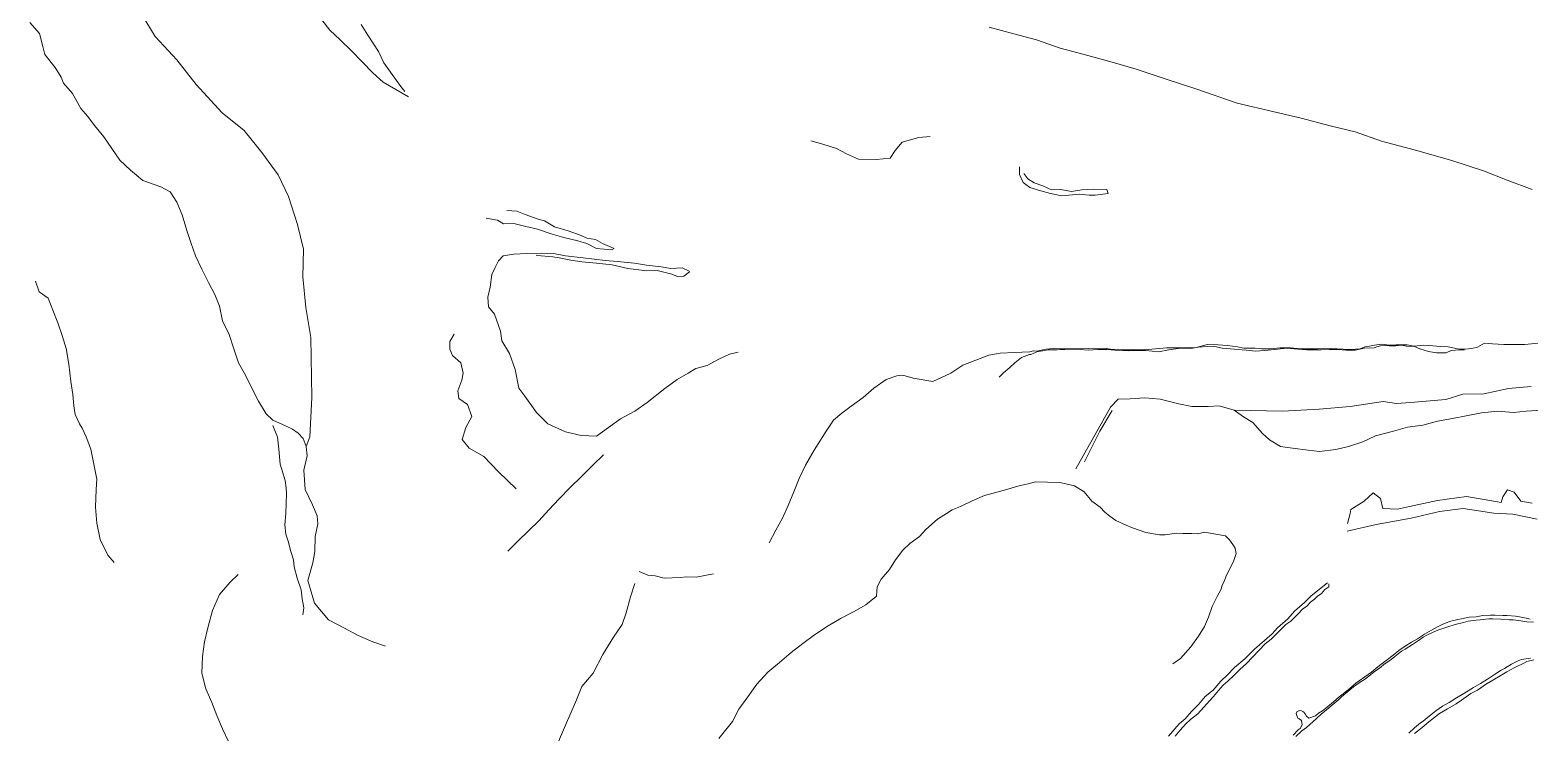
# Model space of a CAD drawing. Extents: x 683321 to 688873, y 7661944 to 7668387.
# Drawn here: x 684756.7 to 685194.4, y 7665066.5 to 7665271.7 of the extents above; entities that cross this region are included whole.
import ezdxf

# ---------------------------------------------------------------- set-up
doc = ezdxf.new("R2010")
doc.units = 0
doc.header["$MEASUREMENT"] = 0
doc.layers.add('01 CRESTA_Line', color=3, linetype='Continuous', lineweight=20)

msp = doc.modelspace()

# ---------------------------------------------------------------- linework, layer by layer
at = {"layer": '01 CRESTA_Line'}
for points in [[(684860.57, 7665091.6, 4165), (684856.82, 7665092.89, 4164.87), (684852.54, 7665094.81, 4164.92), (684848.59, 7665096.92, 4164.96), (684843.86, 7665099.38, 4164.86), (684839.79, 7665104.17, 4164.69), (684837.89, 7665110.88, 4164.51), (684839.34, 7665115.95, 4164.51), (684839.89, 7665119.34, 4164.54), (684839.98, 7665123.73, 4164.53), (684840.83, 7665127.35, 4164.54), (684840.59, 7665129.78, 4164.57), (684839.19, 7665132.9, 4164.69), (684837.1, 7665137.43, 4164.76), (684836.7, 7665143.09, 4164.99), (684837.65, 7665147.29, 4165.2), (684837.34, 7665149.96, 4165.32), (684838.42, 7665152.8, 4165.71), (684839.08, 7665164.35, 4165.77), (684838.7, 7665181.87, 4165.63), (684837.25, 7665190.57, 4165.36), (684836.42, 7665199.59, 4165.29), (684836.63, 7665207.7, 4165.28), (684834.82, 7665214.83, 4165.15), (684832.2, 7665223.04, 4164.97), (684829.21, 7665229.39, 4164.74), (684824.43, 7665235.91, 4164.54), (684819.29, 7665242.3, 4164.44), (684812.9, 7665247.52, 4164.3), (684805.28, 7665255.83, 4164.13), (684799.63, 7665262.97, 4164.04), (684793.32, 7665269.77, 4163.81), (684787.58, 7665279.26, 4163.56)], [(684756.74, 7665273.91, 4160.54), (684759.57, 7665270.64, 4161.49), (684760.46, 7665266.87, 4161.17), (684761.12, 7665264.55, 4161.15), (684764.09, 7665260.74, 4161.41), (684765.8, 7665257.94, 4161.3), (684766.56, 7665256.15, 4160.94), (684769.2, 7665253.13, 4162.61), (684771.6, 7665248.75, 4163.04), (684773.64, 7665246.43, 4163.37), (684775.56, 7665243.78, 4163.23), (684778.27, 7665240.48, 4163.29), (684783, 7665233.71, 4163.67), (684786.12, 7665230.72, 4163.77), (684789.74, 7665227.69, 4163.25), (684794.91, 7665225.88, 4163.61), (684797.64, 7665224.37, 4164.41), (684799.66, 7665221.4, 4164.38), (684801.22, 7665217.72, 4164.41), (684802.54, 7665213.14, 4164.46), (684803.71, 7665209.59, 4164.58), (684805.05, 7665205.69, 4164.6), (684806.94, 7665201.84, 4164.59), (684808.89, 7665197.89, 4164.39), (684810.7, 7665194.45, 4164.51), (684812.03, 7665191.04, 4164.53), (684812.94, 7665186.74, 4164.34), (684814.94, 7665182.75, 4164.39), (684816.12, 7665178.78, 4164.5), (684817.58, 7665174.49, 4164.38), (684819.64, 7665170.82, 4164.34), (684821.49, 7665167.02, 4164.45), (684823.5, 7665163.28, 4164.47), (684825.71, 7665159.52, 4164.44), (684827.62, 7665157.71, 4165.24), (684831.36, 7665156.08, 4165.27), (684833.41, 7665155.08, 4165.24), (684835.07, 7665153.85, 4165.25), (684836.53, 7665152.37, 4165.32), (684837.34, 7665149.96, 4165.32)], [(684867.23, 7665252.13, 4164.98), (684859.88, 7665256.45, 4164.57), (684856.84, 7665259.23, 4164.57), (684853.77, 7665262.45, 4164.53), (684850.5, 7665265.7, 4164.48), (684847.28, 7665268.82, 4164.4), (684844.34, 7665271.69, 4164.48), (684841.95, 7665274.7, 4164.39)], [(684866.24, 7665253.71, 4165.08), (684865.01, 7665255.24, 4164.78), (684862.54, 7665258.73, 4164.46), (684860.08, 7665262.09, 4164.12), (684858.5, 7665265.43, 4163.76), (684855.38, 7665270.24, 4163.36), (684853.4, 7665273.35, 4163.02)], [(685036.82, 7665272.57, 4205.56), (685044.03, 7665270.54, 4204.82), (685050.67, 7665268.79, 4204.18), (685057.56, 7665266.4, 4203.99), (685064.54, 7665264.53, 4203.06), (685072.68, 7665262.35, 4202.77), (685079.76, 7665260.25, 4202.09), (685088.46, 7665257.37, 4201.45), (685097.41, 7665254.42, 4200.82), (685109.18, 7665250.31, 4199.53), (685120.05, 7665247.78, 4198.61), (685127.92, 7665245.93, 4197.75), (685136.76, 7665243.64, 4196.96), (685143.69, 7665241.91, 4196.11), (685151.4, 7665239.19, 4195.75), (685161.25, 7665236.58, 4195.07), (685171.86, 7665233.53, 4194.23), (685181.11, 7665230.51, 4193.2), (685188.09, 7665227.82, 4192.52), (685195.39, 7665225.06, 4191.86)], [(684984.72, 7665239.35, 4175.13), (684988.2, 7665238.31, 4175.18), (684992.23, 7665237.05, 4175.24), (684995.16, 7665235.51, 4175.2), (684998.62, 7665233.99, 4175.14), (685003.83, 7665233.91, 4177.16), (685007.92, 7665234.26, 4177.81), (685009.39, 7665236.51, 4178.24), (685011.45, 7665238.93, 4178.74), (685016.29, 7665240.26, 4179.25), (685019.55, 7665240.62, 4179.3)], [(685046.97, 7665229.75, 4177.99), (685048.06, 7665228.18, 4178.35), (685049.93, 7665227.08, 4178.45), (685052.43, 7665226.15, 4178.58), (685054.99, 7665224.96, 4178.59), (685057.72, 7665225.14, 4178.6), (685060.83, 7665224.55, 4178.85), (685063.89, 7665224.98, 4179.08), (685067.22, 7665225.16, 4179.62), (685071.19, 7665225.1, 4179.64), (685071.55, 7665223.9, 4179.64), (685067.8, 7665223.42, 4179.62), (685065.97, 7665223.45, 4179.4), (685063.22, 7665223.7, 4179.08), (685057.99, 7665223.28, 4178.6), (685054.74, 7665223.97, 4178.59), (685051.88, 7665224.75, 4178.58), (685048.73, 7665225.68, 4178.45), (685046.76, 7665227.13, 4178.35), (685045.65, 7665229.45, 4178), (685045.71, 7665231.72, 4177.7)], [(684896.02, 7665218.93, 4168.28), (684898.93, 7665218.75, 4168.75), (684901.34, 7665217.77, 4168.65), (684905.09, 7665216.43, 4168.92), (684906.99, 7665215.97, 4169.15), (684909.88, 7665214.18, 4169.6), (684913.88, 7665213.02, 4170.25), (684917.68, 7665211.64, 4170.74), (684919.3, 7665210.86, 4170.64), (684921.9, 7665210.47, 4171), (684923.91, 7665209.29, 4171.27), (684927.33, 7665207.87, 4171.29), (684926.6, 7665207.44, 4171.18), (684922.2, 7665207.89, 4170.89), (684919.3, 7665209.31, 4170.26), (684916.69, 7665210.12, 4169.8), (684912.62, 7665211.11, 4169.11), (684909.23, 7665212.08, 4168.37), (684904.97, 7665213.53, 4167.86), (684901.54, 7665214.31, 4167.25), (684897.98, 7665215.21, 4166.86), (684895.01, 7665215.04, 4166.54), (684893.29, 7665216.13, 4166.51), (684889.92, 7665216.68, 4166.11)], [(684904.52, 7665205.94, 4173.6), (684904.82, 7665205.81, 4173.7), (684909.39, 7665205.44, 4173.63), (684911.24, 7665205.14, 4173.64), (684914.69, 7665204.49, 4173.73), (684917.89, 7665204, 4173.83), (684922.19, 7665203.55, 4173.88), (684926.77, 7665203.09, 4173.91), (684931.28, 7665202.03, 4173.86), (684936.86, 7665201.29, 4173.87), (684939.85, 7665201.47, 4173.73), (684944.11, 7665200.32, 4173.55), (684945.83, 7665199.71, 4173.41), (684947.66, 7665199.8, 4173.44), (684949.3, 7665201.06, 4173.47), (684949.24, 7665201.21, 4173.46), (684947.17, 7665202.18, 4173.17), (684943.89, 7665202.03, 4173.95), (684941.05, 7665202.51, 4173.89), (684936.79, 7665203.01, 4174), (684933.28, 7665203.59, 4173.85), (684928.27, 7665204.06, 4173.96), (684924.69, 7665204.34, 4173.92), (684918.24, 7665205.16, 4173.76), (684913.12, 7665205.75, 4173.5), (684909.62, 7665206.38, 4173.58), (684906.08, 7665206.47, 4173.65), (684901.77, 7665206.39, 4173.69), (684897.98, 7665206.17, 4173.37), (684894.95, 7665205.76, 4173.06), (684893.51, 7665204.24, 4173.3), (684892.57, 7665202.31, 4173.22), (684891.55, 7665200.21, 4172.88), (684891.08, 7665196.56, 4173.04), (684890.41, 7665193.62, 4172.99), (684890.65, 7665190.8, 4172.98), (684892.38, 7665188.66, 4172.76), (684894.09, 7665183.74, 4173.06), (684894.5, 7665180.85, 4173.7), (684896.73, 7665177.18, 4174.36), (684898.37, 7665172.5, 4173.68), (684899.43, 7665167.06, 4173.74), (684901.25, 7665164.73, 4173.95), (684904.63, 7665159.92, 4173.27), (684907.95, 7665156.57, 4173.12), (684913.06, 7665154.29, 4173.91), (684917.66, 7665153.18, 4173.83), (684922.13, 7665153.03, 4173.1), (684925.66, 7665155.59, 4173.39), (684929.19, 7665158.03, 4173.61), (684933.37, 7665160.31, 4173.98), (684936.98, 7665162.82, 4173.61), (684942.1, 7665166.93, 4173.61), (684945.75, 7665169.62, 4173.07), (684948.89, 7665171.42, 4173.32), (684951.17, 7665172.76, 4172.82), (684954.42, 7665173.64, 4172.22), (684957.9, 7665175.51, 4171.88), (684960.96, 7665176.99, 4171.55), (684963.52, 7665177.56, 4171.05)], [(684758.34, 7665198.34, 4133.42), (684759.45, 7665195.21, 4133.32), (684762.05, 7665193.39, 4134), (684763.4, 7665189.85, 4134.37), (684764.9, 7665186.16, 4134.17), (684766.11, 7665182.42, 4134.12), (684767.27, 7665178.68, 4134.06), (684768.12, 7665174.06, 4133.87), (684768.68, 7665168.99, 4133.7), (684769.23, 7665165.16, 4133.64), (684769.56, 7665161.83, 4133.81), (684769.89, 7665159.35, 4133.78), (684771.24, 7665156.57, 4133.86), (684771.94, 7665155.38, 4133.89), (684773.13, 7665152.81, 4133.96), (684774.49, 7665149.18, 4134.06), (684775.39, 7665144.85, 4134.16), (684776.23, 7665140.48, 4134.27), (684776.08, 7665137.42, 4135.61), (684775.85, 7665132.24, 4135.74), (684776.24, 7665127.63, 4135.77), (684777.28, 7665122.86, 4135.94), (684779.51, 7665118.19, 4135.89), (684781.35, 7665116.05, 4135.71)], [(684898.66, 7665137.65, 4167.33), (684893.59, 7665142.62, 4166.83), (684889.25, 7665147.08, 4166.8), (684884.93, 7665149.54, 4166.44), (684882.96, 7665152.08, 4166.3), (684883.98, 7665155.5, 4166.43), (684885.75, 7665158.74, 4166.73), (684884.48, 7665162.23, 4166.54), (684881.93, 7665163.99, 4166.36), (684881.69, 7665166.29, 4166.35), (684882.8, 7665169.38, 4166.55), (684883.25, 7665171.45, 4166.76), (684882.56, 7665174.45, 4166.72), (684880.11, 7665176.59, 4166.31), (684879.29, 7665178.42, 4166.14), (684879.29, 7665180.64, 4166.11), (684880.55, 7665182.78, 4166.58)], [(684972.55, 7665121.82, 4172.67), (684974.55, 7665125.55, 4172.74), (684976.47, 7665129.06, 4172.82), (684978.15, 7665132.75, 4172.8), (684979.8, 7665136.76, 4172.86), (684981.31, 7665140.6, 4172.68), (684983.22, 7665144.57, 4172.77), (684985.71, 7665148.88, 4172.62), (684989.25, 7665154.46, 4173.14), (684991.38, 7665157.65, 4173.48), (684993.8, 7665159.69, 4173.75), (684996.51, 7665161.82, 4174.04), (684999.99, 7665164.33, 4174.32), (685003.18, 7665167.04, 4174.6), (685006.76, 7665169.56, 4174.95), (685009.86, 7665170.62, 4175.15), (685011.6, 7665170.82, 4175.19), (685014.63, 7665169.93, 4175.08), (685020.34, 7665168.97, 4175.11), (685025.66, 7665171.47, 4175.22), (685029.16, 7665173.73, 4175.39), (685032.91, 7665175.22, 4175.6), (685036.69, 7665176.72, 4175.79), (685040.01, 7665177.27, 4175.85), (685044.2, 7665177.48, 4176.07), (685048.67, 7665177.65, 4176.61), (685049.77, 7665177.95, 4176.6), (685050.73, 7665177.87, 4176.68), (685053.36, 7665178.47, 4176.95), (685055.51, 7665178.63, 4177.12), (685057.56, 7665178.56, 4177.26), (685059.68, 7665178.55, 4177.38), (685062.16, 7665178.53, 4177.48), (685065.73, 7665178.6, 4177.55), (685068.09, 7665178.57, 4177.86), (685070.94, 7665178.62, 4178.11), (685072.83, 7665178.34, 4178.21), (685074.21, 7665178.4, 4178.32), (685075.81, 7665178.27, 4178.25), (685078.58, 7665178.29, 4178.39), (685080.74, 7665178.24, 4178.5), (685082.24, 7665178.21, 4178.6), (685085.37, 7665178.49, 4178.83), (685088.67, 7665178.83, 4178.92), (685090.6, 7665178.87, 4179.01), (685092.7, 7665178.79, 4179.24), (685094.83, 7665178.84, 4179.33), (685097.28, 7665178.97, 4179.34), (685100.55, 7665179.76, 4179.59), (685103.71, 7665179.66, 4179.83), (685106.43, 7665179.54, 4179.86), (685109.31, 7665179.13, 4180.13), (685111.17, 7665178.77, 4180.47), (685114.48, 7665178.76, 4180.47), (685116.29, 7665178.54, 4180.73), (685119, 7665178.54, 4180.95), (685121.73, 7665178.85, 4180.98), (685124.84, 7665178.81, 4181.25), (685127.75, 7665178.53, 4181.45), (685130.74, 7665178.49, 4181.73), (685132.72, 7665178.51, 4181.71), (685136.62, 7665178.66, 4182.16), (685140.19, 7665178.47, 4182.24), (685142.4, 7665178.37, 4182.42), (685145.1, 7665178.55, 4182.69), (685146.48, 7665179.12, 4182.76), (685147.82, 7665179.36, 4182.81), (685149.32, 7665179.63, 4182.87), (685151.48, 7665179.87, 4182.79), (685153.68, 7665179.62, 4182.93), (685155.57, 7665179.73, 4183.13), (685158.86, 7665179.67, 4183.48), (685160.76, 7665179.34, 4183.56), (685163.6, 7665179.62, 4183.81), (685166.32, 7665179.39, 4183.86), (685168.53, 7665179.26, 4184.25), (685170.81, 7665179.09, 4184.21), (685173.59, 7665178.55, 4184.39), (685175.79, 7665178.46, 4184.13), (685177.72, 7665178.64, 4183.83), (685179.42, 7665179.05, 4183.27), (685181.39, 7665180.23, 4185.81), (685183.74, 7665179.95, 4185.87), (685187.08, 7665179.82, 4185.94), (685189.75, 7665179.8, 4186), (685193.21, 7665179.79, 4186.08), (685197.07, 7665180.16, 4186.23)], [(685175.61, 7665178.28, 4184.3), (685174.12, 7665178.25, 4184.31), (685171.73, 7665178, 4184.29), (685170.24, 7665177.35, 4184.13), (685167.44, 7665177.4, 4184.01), (685165.04, 7665177.75, 4183.57), (685162.57, 7665178.53, 4183.43), (685160.98, 7665179.22, 4183.55), (685158.64, 7665179.36, 4183.37), (685157.18, 7665179.57, 4183.33), (685155.51, 7665179.45, 4183.24), (685153.57, 7665179.46, 4183.14), (685152.44, 7665179.53, 4183.08), (685151.05, 7665179.38, 4182.9), (685150.04, 7665179.12, 4182.76), (685149.21, 7665178.81, 4182.63), (685146.43, 7665178.69, 4182.57), (685143.64, 7665178.1, 4182.57), (685141.04, 7665178.17, 4182.26), (685138.62, 7665178.37, 4182.23), (685136.08, 7665178.3, 4181.96), (685133.7, 7665178.23, 4181.9), (685131.24, 7665178.23, 4181.57), (685129.49, 7665178.29, 4181.52), (685126.93, 7665178.44, 4181.41), (685123.76, 7665178.74, 4181.21), (685121.04, 7665178.46, 4180.95), (685118.27, 7665178.19, 4180.76), (685114.63, 7665177.82, 4180.36), (685111.86, 7665178.16, 4180.34), (685108.45, 7665178.45, 4180.05), (685104.82, 7665178.77, 4179.85), (685102.31, 7665179.36, 4179.58), (685100.42, 7665179.21, 4179.68), (685097.87, 7665178.99, 4179.46), (685095.68, 7665178.68, 4179.33), (685092.68, 7665178.74, 4179.27), (685089.31, 7665178.29, 4179.05), (685086.21, 7665177.64, 4178.79), (685082.57, 7665178.04, 4178.63), (685080.38, 7665178.02, 4178.52), (685077.62, 7665177.99, 4178.39), (685073.51, 7665178.17, 4178.09), (685071.27, 7665178.36, 4178.03), (685068.61, 7665178.31, 4177.93), (685065.73, 7665178.19, 4177.6), (685063.48, 7665178.35, 4177.58), (685061.15, 7665178.45, 4177.23), (685058.94, 7665178.37, 4177.34), (685056.55, 7665178.29, 4177.17), (685054.08, 7665178.29, 4176.99), (685050.76, 7665177.67, 4176.79), (685049.02, 7665176.86, 4176.68), (685048.58, 7665176.88, 4176.78), (685046.22, 7665175.97, 4176.25), (685044.35, 7665174.41, 4175.61), (685042.83, 7665173.08, 4175.07), (685041.04, 7665171.51, 4174.42), (685039.75, 7665170.25, 4173.92)], [(685195.08, 7665167.52, 4192.61), (685188.45, 7665166.99, 4192.18), (685181.24, 7665165.35, 4192.14), (685175.09, 7665165.33, 4192.43), (685170.15, 7665163.68, 4192.41), (685159.87, 7665162.84, 4191.73), (685155.71, 7665162.53, 4191.95), (685151.82, 7665163.16, 4190.84), (685142.19, 7665161.7, 4190.92), (685133.13, 7665160.87, 4190.88), (685122.5, 7665160.31, 4191.05), (685108.38, 7665160.62, 4192.92), (685103.99, 7665161.89, 4191.25), (685100.76, 7665161.68, 4191.35), (685096.03, 7665161.7, 4191.44), (685092.23, 7665162.44, 4191.34), (685086.77, 7665163.85, 4191.15), (685082.22, 7665164.17, 4191.37), (685077.97, 7665163.92, 4191.33), (685074.51, 7665163.82, 4191.06), (685072.19, 7665161.5, 4194.5), (685067.75, 7665153.5, 4194.97), (685065.19, 7665149, 4194.49), (685062.12, 7665143.5, 4195.05)], [(685064.62, 7665145.5, 4194.59), (685069.12, 7665154.5, 4194.1), (685072.69, 7665160.5, 4194.12)], [(685108.38, 7665160.62, 4192.92), (685111.08, 7665158.68, 4192.87), (685113.8, 7665156.96, 4192.82), (685116.65, 7665153.82, 4192.74), (685118.65, 7665151.97, 4192.7), (685121.87, 7665150.01, 4192.64), (685125.33, 7665149.53, 4192.64), (685129.98, 7665148.94, 4192.69), (685133.3, 7665148.54, 4192.72), (685138.04, 7665149.16, 4192.69), (685141.74, 7665150.02, 4192.64), (685145.89, 7665151.37, 4192.67), (685149.62, 7665153.07, 4192.64), (685154.82, 7665154.45, 4192.73), (685159, 7665155.67, 4192.75), (685163.45, 7665156.19, 4192.71), (685167.68, 7665157.41, 4192.69), (685172.05, 7665158.21, 4192.69), (685176.06, 7665158.94, 4192.66), (685180.53, 7665159.88, 4192.62), (685185.31, 7665160.3, 4192.64), (685189.94, 7665159.9, 4192.6), (685193.64, 7665160.28, 4192.59), (685198.31, 7665160.59, 4192.64)], [(684827.65, 7665156.16, 4164.44), (684828.99, 7665152.75, 4164.42), (684829.44, 7665149.21, 4164.37), (684829.79, 7665144.84, 4164.41), (684831.25, 7665140.07, 4164.45), (684831.56, 7665137.95, 4164.92), (684831.66, 7665136.22, 4164.55), (684831.4, 7665130.39, 4164.58), (684831.19, 7665127.11, 4164.68), (684831.44, 7665124.41, 4164.67), (684832.14, 7665122.37, 4164.5), (684832.88, 7665119.3, 4164.58), (684833.73, 7665116.89, 4164.76), (684833.85, 7665114.84, 4164.51), (684834.8, 7665111.56, 4164.5), (684835.89, 7665108.14, 4164.6), (684836.21, 7665105.47, 4164.88), (684836.69, 7665102.81, 4164.88), (684836.44, 7665100.79, 4165.17)], [(684924.16, 7665147.55, 4170.22), (684920.99, 7665144.4, 4169.92), (684917.74, 7665141.23, 4169.56), (684914.44, 7665137.99, 4169.15), (684911.26, 7665134.71, 4168.83), (684908.28, 7665131.47, 4168.52), (684905.27, 7665128.31, 4168.17), (684902.35, 7665125.43, 4167.9), (684899.13, 7665122.28, 4167.64), (684896.27, 7665119.42, 4167.4)], [(685090.39, 7665086.51, 4192.62), (685092.69, 7665088.02, 4192.9), (685095.73, 7665091.47, 4193.07), (685097.91, 7665094.6, 4193.34), (685099.65, 7665097.41, 4193.58), (685100.86, 7665100.16, 4193.68), (685101.9, 7665103.27, 4193.61), (685103.36, 7665106.11, 4194.07), (685104.52, 7665108.31, 4194.58), (685104.73, 7665109.13, 4195.1), (685105.39, 7665110.66, 4195.07), (685106.15, 7665112.44, 4195.11), (685107.32, 7665114.59, 4195.17), (685108.28, 7665116.7, 4195.14), (685108.88, 7665118.74, 4195.12), (685108.59, 7665120.25, 4195.18), (685107.98, 7665121.32, 4195.21), (685107.02, 7665122.74, 4195.25), (685105.78, 7665123.93, 4195.3), (685102.42, 7665124.44, 4195.26), (685099.81, 7665124.92, 4195.2), (685097.63, 7665124.51, 4195.15), (685095.95, 7665124.61, 4195.15), (685093.33, 7665124.55, 4195.47), (685091.51, 7665124.65, 4195.05), (685088.24, 7665124.16, 4195.3), (685086.59, 7665124.14, 4195.44), (685082.54, 7665124.87, 4195.32), (685078.61, 7665126.2, 4195.55), (685076.8, 7665126.96, 4195.68), (685073.78, 7665128.33, 4195.69), (685072.08, 7665129.6, 4195.7), (685070.61, 7665130.82, 4195.66), (685069.26, 7665132.27, 4195.38), (685066.78, 7665134.02, 4195.37), (685064.52, 7665136.73, 4195.32), (685061.74, 7665138.48, 4195.21), (685057.41, 7665139.52, 4195.14), (685053.86, 7665139.59, 4195.08), (685050.31, 7665139.66, 4195.02), (685048.16, 7665139.08, 4194.94), (685045.89, 7665138.61, 4194.76), (685041.53, 7665137.36, 4194.57), (685035.43, 7665135.64, 4194.05), (685031.88, 7665134.13, 4193.96), (685028.48, 7665132.45, 4193.82), (685025.98, 7665131.47, 4193.68), (685024.31, 7665130.37, 4193.67), (685021.7, 7665128.75, 4193.71), (685018.36, 7665125.72, 4193.51), (685016.5, 7665123.67, 4193.52), (685013.66, 7665121.66, 4193.33), (685011.6, 7665119.72, 4193.17), (685009.44, 7665116.87, 4192.83), (685007.71, 7665114.01, 4193.14), (685005.28, 7665111.22, 4192.8), (685004.12, 7665108.96, 4193.56), (685003.89, 7665106.27, 4193.27), (685000.77, 7665103.75, 4193.4), (684997.17, 7665101.68, 4193.39), (684993.64, 7665099.8, 4193.32), (684989.76, 7665097.59, 4193.26), (684985.85, 7665094.96, 4193.21), (684982.38, 7665092.44, 4193.24), (684979.01, 7665089.79, 4193.09), (684975.57, 7665086.85, 4192.91), (684972.2, 7665084.02, 4192.88), (684968.99, 7665080.56, 4192.85), (684966.39, 7665076.84, 4192.75), (684963.67, 7665073.19, 4192.67), (684961.84, 7665069.66, 4192.77), (684957.84, 7665064.66, 4192.68)], [(685195.35, 7665133.41, 4193.61), (685192.06, 7665133.97, 4194.04), (685190.06, 7665136.67, 4194.82), (685188.17, 7665137.3, 4194.87), (685186.78, 7665135.26, 4194.3), (685186.33, 7665133.65, 4194.28), (685181.36, 7665134.55, 4194.26), (685176.14, 7665135.38, 4194.27), (685167.74, 7665134.26, 4194.59), (685159.54, 7665132.48, 4194.6), (685155.99, 7665131.71, 4194.43), (685151.79, 7665131.84, 4194.56), (685151.04, 7665134.8, 4194.36), (685148.97, 7665136.44, 4193.85), (685146.28, 7665134, 4194.04), (685142.45, 7665131.55, 4193.47), (685142.18, 7665130.45, 4192.99), (685141.46, 7665127.51, 4192.92)], [(685196.81, 7665128.76, 4193.87), (685189.69, 7665130.24, 4194.25), (685184.13, 7665130.54, 4194.29), (685175.25, 7665131.85, 4194.43), (685168.31, 7665131.04, 4194.37), (685160, 7665129.03, 4194.76), (685149.83, 7665127.18, 4194.39), (685141.34, 7665125.29, 4192.98)], [(684817.53, 7665112.62, 4158.75), (684815.07, 7665110.29, 4158.65), (684812.1, 7665106.74, 4158.58), (684810, 7665102.03, 4158.65), (684808.8, 7665097.42, 4158.72), (684807.74, 7665092.91, 4158.82), (684807.1, 7665088.61, 4158.89), (684806.95, 7665083.74, 4159.07), (684808.05, 7665079.17, 4159.31), (684809.85, 7665075.14, 4159.61), (684811.28, 7665071.41, 4159.77), (684812.91, 7665067.51, 4159.89), (684814.82, 7665063.6, 4160.04), (684817.2, 7665059.72, 4160.4), (684819.73, 7665056.13, 4160.67), (684822.52, 7665052.91, 4160.97), (684825.26, 7665049.29, 4161.08), (684828.28, 7665045.62, 4161.19), (684831.26, 7665042.32, 4161.37), (684832.42, 7665040.02, 4161.51), (684832.77, 7665035.86, 4161.41), (684834.22, 7665031.35, 4161.42), (684837.64, 7665025.47, 4161.59)], [(684956.36, 7665112.82, 4170.15), (684951.29, 7665111.81, 4170.22), (684948.33, 7665111.9, 4170.61), (684946.68, 7665111.71, 4169.95), (684941.92, 7665111.56, 4170), (684939.27, 7665112.18, 4169.86), (684937.18, 7665112.35, 4169.53), (684934.59, 7665113.46, 4168.26)], [(684933.39, 7665109.94, 4169.03), (684932.11, 7665106.05, 4169.59), (684930.81, 7665101.38, 4170.29), (684929.61, 7665097.95, 4170.52), (684927.16, 7665094.27, 4170.72), (684924.05, 7665089.25, 4170.67), (684921.2, 7665083.74, 4170.66), (684917.84, 7665079.82, 4170.47), (684916.11, 7665075.48, 4170.45), (684913.68, 7665069.89, 4170.19), (684911.4, 7665064.46, 4170.22), (684909.07, 7665058.85, 4170.12), (684907.2, 7665052.64, 4170.11), (684905.43, 7665046.91, 4169.59), (684904.64, 7665043.17, 4170.27), (684903.85, 7665040.51, 4170.38)], [(685135.59, 7665110.12, 4192.88), (685130.81, 7665106.38, 4192.98), (685128.86, 7665104.37, 4193.06), (685125.98, 7665101.91, 4193), (685123.99, 7665099.63, 4193.03), (685121.01, 7665096.99, 4192.93), (685119.41, 7665095.26, 4193), (685117.17, 7665093.34, 4192.98), (685114.27, 7665090.76, 4193.07), (685111.46, 7665087.96, 4193.16), (685108.44, 7665085.39, 4193.21), (685106.43, 7665083.24, 4193.31), (685104.46, 7665081.42, 4193.24), (685102.18, 7665078.81, 4193.29), (685099.89, 7665076.89, 4193.22), (685097.91, 7665074.59, 4193.29), (685095.84, 7665072.51, 4193.24), (685094.02, 7665070.44, 4193.27), (685092.24, 7665068.97, 4193.26), (685089.19, 7665065.35, 4193.26)], [(685091.11, 7665065.34, 4193.14), (685092.56, 7665067.06, 4193.11), (685094.09, 7665068.84, 4193.25), (685095.61, 7665070.24, 4193.17), (685097.76, 7665071.9, 4192.89), (685100.31, 7665074.67, 4192.95), (685102.28, 7665076.94, 4193.08), (685103.8, 7665078.71, 4193.18), (685105.16, 7665080.25, 4193.2), (685106.53, 7665081.42, 4193.17), (685108.14, 7665082.96, 4193.14), (685109.99, 7665084.85, 4193.18), (685111.94, 7665086.57, 4193.04), (685113.66, 7665088.39, 4193.02), (685115.67, 7665090.5, 4192.98), (685117.39, 7665092.34, 4193.02), (685119.1, 7665093.68, 4192.88), (685120.27, 7665094.84, 4192.92), (685121.95, 7665096.48, 4192.92), (685123.45, 7665097.96, 4192.93), (685124.85, 7665098.96, 4192.87), (685126.05, 7665100.11, 4192.83), (685127.14, 7665101.16, 4192.84), (685128.26, 7665102.41, 4192.96), (685129.56, 7665103.35, 4192.9), (685130.63, 7665104.47, 4192.98), (685131.79, 7665105.39, 4192.89), (685132.62, 7665106.2, 4192.91), (685133.8, 7665107.05, 4192.77), (685134.85, 7665108.2, 4192.82), (685135.96, 7665108.98, 4192.66), (685135.97, 7665109.89, 4192.83)], [(685125.54, 7665065.65, 4195.19), (685127.03, 7665067.16, 4195.22), (685127.64, 7665067.61, 4195.21), (685128.17, 7665068.66, 4194.79), (685128.02, 7665069.9, 4194.7), (685127.28, 7665070.37, 4194.69), (685126.98, 7665070.57, 4194.66), (685126.7, 7665071.06, 4194.64), (685126.5, 7665071.63, 4194.65), (685126.49, 7665071.97, 4194.66), (685126.66, 7665072.48, 4194.67), (685127.4, 7665072.82, 4194.69), (685127.96, 7665072.79, 4194.67), (685128.62, 7665072.48, 4194.67), (685129.07, 7665071.83, 4194.68), (685129.43, 7665071.22, 4194.69), (685130.15, 7665070.6, 4194.96), (685132.06, 7665071.29, 4195.25), (685132.98, 7665072.02, 4195.28), (685134.11, 7665072.77, 4195.29), (685135.59, 7665073.95, 4195.34), (685137.39, 7665075.34, 4195.41), (685138.99, 7665076.82, 4195.33), (685139.79, 7665077.46, 4195.29), (685141.61, 7665078.9, 4195.38), (685142.31, 7665079.48, 4195.37), (685143.9, 7665080.86, 4195.34), (685147.51, 7665083.33, 4195.47), (685148.48, 7665084.06, 4195.43), (685150.27, 7665085.58, 4195.36), (685151.18, 7665086.3, 4195.33), (685153.16, 7665087.76, 4195.3), (685154.73, 7665088.98, 4195.35), (685156.39, 7665090.35, 4195.41), (685158.32, 7665091.68, 4195.34), (685160.11, 7665092.82, 4195.37), (685161.92, 7665093.76, 4195.38), (685163.96, 7665095.18, 4195.36), (685166.01, 7665096.32, 4195.34), (685167.87, 7665097.4, 4195.14), (685169.03, 7665098.01, 4195.12), (685171.25, 7665098.88, 4195.13), (685173.63, 7665099.41, 4195.08), (685174.76, 7665099.63, 4195.06), (685176.98, 7665100.13, 4195.08), (685179.01, 7665100.2, 4194.98), (685180.95, 7665100.58, 4194.98), (685183.19, 7665100.74, 4194.95), (685184.42, 7665100.73, 4194.87), (685186.79, 7665100.65, 4194.89), (685188.07, 7665100.6, 4194.76), (685190.49, 7665100.39, 4194.61), (685191.62, 7665100.2, 4194.55), (685193.61, 7665099.83, 4194.35), (685194.76, 7665099.56, 4194.22)], [(685195.72, 7665098.65, 4194.15), (685193.77, 7665098.76, 4194.36), (685192.07, 7665099.05, 4194.53), (685189.84, 7665099.3, 4194.68), (685188.63, 7665099.37, 4194.73), (685186.25, 7665099.58, 4194.91), (685183.9, 7665099.65, 4194.92), (685182.66, 7665099.65, 4194.89), (685180.19, 7665099.36, 4194.95), (685178.97, 7665099.26, 4195.03), (685176.62, 7665098.93, 4194.99), (685175.34, 7665098.6, 4195.08), (685172.89, 7665098, 4195.09), (685170.42, 7665097.18, 4195.11), (685168.07, 7665096.37, 4195.16), (685166.82, 7665095.93, 4195.21), (685164.57, 7665094.85, 4195.39), (685163.48, 7665094.26, 4195.31), (685162.44, 7665093.46, 4195.36), (685160.4, 7665092.09, 4195.4), (685158.28, 7665090.79, 4195.31), (685157.22, 7665090.18, 4195.33), (685155.29, 7665088.58, 4195.28), (685154.2, 7665087.79, 4195.34), (685152.08, 7665086.32, 4195.33), (685151.14, 7665085.53, 4195.36), (685149.23, 7665084.18, 4195.35), (685148.23, 7665083.37, 4195.33), (685146.67, 7665082.08, 4195.33), (685145.1, 7665081.12, 4195.31), (685143.18, 7665079.74, 4195.35), (685141.53, 7665078.37, 4195.32), (685139.71, 7665076.87, 4195.35), (685138.93, 7665076.03, 4195.34), (685137.19, 7665074.6, 4195.31), (685135.34, 7665073.04, 4195.28), (685133.73, 7665071.81, 4195.21), (685132.26, 7665070.36, 4195.1), (685129.47, 7665067.87, 4194.72), (685128.14, 7665066.93, 4195.19), (685126.33, 7665065.21, 4195.11)], [(685159.36, 7665066.2, 4195.12), (685161.02, 7665067.81, 4195.11), (685162.73, 7665069.25, 4195.26), (685163.49, 7665069.71, 4195.11), (685165.3, 7665071.23, 4195.11), (685167.25, 7665072.77, 4195.11), (685169.18, 7665074.14, 4195.07), (685171.1, 7665075.15, 4194.98), (685173.23, 7665076.58, 4194.99), (685175.36, 7665077.8, 4194.95), (685177.42, 7665079.03, 4194.92), (685178.27, 7665079.57, 4194.82), (685180.27, 7665080.69, 4194.66), (685182.34, 7665082.04, 4194.7), (685184.36, 7665083.4, 4194.64), (685186.34, 7665084.59, 4194.63), (685187.29, 7665085.16, 4194.48), (685189.29, 7665086.43, 4194.41), (685191.28, 7665087.36, 4194.36), (685192.25, 7665087.76, 4194.2), (685194.87, 7665088.1, 4194.12)], [(685195.84, 7665087.68, 4193.94), (685193.75, 7665087.15, 4194.11), (685192.95, 7665086.69, 4194.15), (685190.12, 7665085.27, 4194.33), (685187.91, 7665084.11, 4194.5), (685186.03, 7665082.98, 4194.61), (685183.84, 7665081.71, 4194.65), (685181.99, 7665080.65, 4194.64), (685179.35, 7665078.8, 4194.74), (685177.48, 7665077.78, 4194.76), (685174.72, 7665075.84, 4194.9), (685173.19, 7665074.8, 4194.88), (685170.65, 7665073.37, 4195.02), (685168.28, 7665071.94, 4194.98), (685165.15, 7665069.53, 4195.05), (685163.19, 7665067.89, 4195.08), (685160.97, 7665066.09, 4195.19)]]:
    msp.add_polyline3d(points, dxfattribs=at)

doc.saveas('drawing.dxf')
